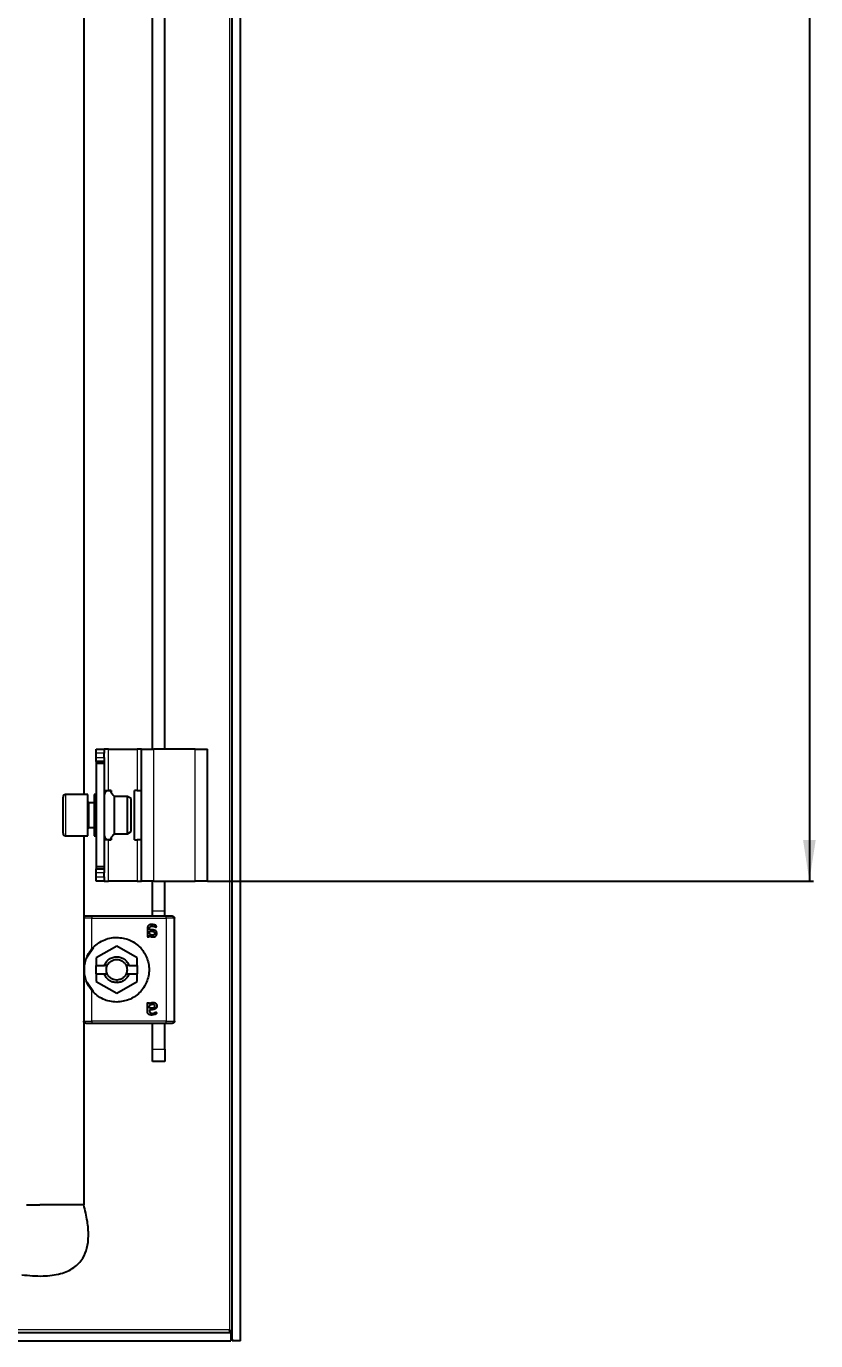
# Model space of a CAD drawing. Header units: millimetres. Extents: x -469 to 1511, y -1228 to 1043.
# Drawn here: x 1319.5 to 1511, y -1100 to -781.1 of the extents above; entities that cross this region are included whole.
import ezdxf

# ---------------------------------------------------------------- set-up
doc = ezdxf.new("R2010")
doc.units = ezdxf.units.MM
doc.layers.add('FORMAT', color=7, linetype='Continuous')
doc.styles.add('SLDTEXTSTYLE0', font='TXT', dxfattribs={"width": 0.75})
doc.dimstyles.new('SLDDIMSTYLE0', dxfattribs={"dimtxt": 20, "dimasz": 10, "dimexe": 0, "dimexo": 0.0625, "dimgap": 5, "dimtad": 2, "dimdec": 1, "dimrnd": 1e-09, "dimzin": 12, "dimdsep": 46, "dimtxsty": 'SLDTEXTSTYLE0', "dimsah": 1, "dimcen": 0.09, "dimadec": 0, "dimazin": 3, "dimtfac": 1, "dimtofl": 0, "dimtmove": 0, "dimatfit": 3, "dimfxl": 0, "dimfrac": 2, "dimtolj": 1, "dimtzin": 12, "dimarcsym": 0})

# ---------------------------------------------------------------- blocks, each defined once
blk = doc.blocks.new('_D_5')
at = {"layer": 'FORMAT'}
for p, q in [((1363.44, 743.52), (1510.44, 743.52)), ((1509.44, 743.52), (1509.44, -988.48)), ((1363.44, -988.48), (1510.44, -988.48))]:
    blk.add_line(p, q, dxfattribs=at)
for points in [[(1509.44, 743.52), (1507.9, 733.52), (1510.98, 733.52)], [(1509.44, -988.48), (1510.98, -978.48), (1507.9, -978.48)]]:
    blk.add_solid(points, dxfattribs=at)
at = {"layer": 'FORMAT', "insert": (1483.66, -152.03), "char_height": 20, "attachment_point": 1, "rotation": 90, "style": 'SLDTEXTSTYLE0'}
blk.add_mtext('1732', dxfattribs=at)

msp = doc.modelspace()

# ---------------------------------------------------------------- linework, layer by layer
at = {"color": 7, "linetype": 'Continuous', "lineweight": 25}
for p, q in [((1369.43, -1099.98), (1369.43, 855.02)), ((1371.43, -1099.98), (1371.43, 855.02)), ((1333.43, -447.65), (1333.43, -967.48)), ((1350.13, -956.48), (1350.13, -447.98)), ((1353.13, -956.48), (1353.13, -447.98)), ((1336.43, -956.48), (1338.43, -956.48)), ((1336.43, -957.48), (1336.43, -956.48)), ((1338.43, -956.48), (1338.43, -957.48)), ((1339.43, -956.48), (1338.43, -956.48)), ((1339.43, -956.48), (1346.43, -956.48)), ((1347.43, -956.48), (1346.43, -956.48)), ((1347.43, -956.48), (1350.43, -956.48)), ((1347.43, -988.48), (1347.43, -956.48)), ((1360.43, -956.48), (1350.43, -956.48)), ((1360.43, -956.48), (1363.43, -956.48)), ((1363.43, -988.48), (1363.43, -956.48)), ((1336.43, -958.48), (1336.43, -957.48)), ((1336.43, -959.48), (1336.43, -958.48)), ((1338.43, -959.48), (1336.43, -959.48)), ((1336.43, -959.48), (1336.43, -959.98)), ((1338.43, -958.48), (1338.43, -957.48)), ((1338.43, -958.48), (1338.43, -959.48)), ((1338.43, -959.48), (1338.43, -959.98)), ((1338.43, -959.98), (1336.43, -959.98)), ((1336.43, -959.98), (1336.43, -984.98)), ((1338.43, -959.98), (1338.43, -984.98)), ((1328.43, -974.73), (1328.43, -968.08)), ((1334.43, -967.48), (1329.03, -967.48)), ((1334.43, -975.04), (1334.43, -967.48)), ((1336.43, -967.48), (1335.93, -967.48)), ((1335.93, -967.48), (1335.93, -968.69)), ((1335.93, -968.69), (1335.93, -977.48)), ((1338.43, -966.48), (1339.43, -966.48)), ((1340.13, -966.48), (1339.43, -966.48)), ((1340.13, -966.48), (1340.13, -966.93)), ((1344.07, -967.98), (1340.93, -967.98)), ((1340.93, -976.98), (1340.93, -967.98)), ((1344.93, -968.48), (1344.07, -967.98)), ((1344.07, -976.98), (1344.07, -967.98)), ((1344.93, -976.48), (1344.93, -968.48)), ((1345.73, -978.48), (1345.73, -966.48)), ((1346.43, -966.48), (1345.73, -966.48)), ((1346.43, -966.48), (1347.43, -966.48)), ((1335.93, -969.48), (1334.68, -969.48)), ((1328.43, -976.88), (1328.43, -974.73)), ((1334.43, -977.48), (1334.43, -975.04)), ((1334.68, -975.48), (1335.93, -975.48)), ((1329.03, -977.48), (1334.43, -977.48)), ((1333.43, -977.48), (1333.43, -997.3)), ((1335.93, -977.48), (1336.43, -977.48)), ((1339.43, -978.48), (1338.43, -978.48)), ((1339.43, -978.48), (1340.13, -978.48)), ((1340.13, -978.03), (1340.13, -978.48)), ((1340.93, -976.98), (1344.07, -976.98)), ((1344.07, -976.98), (1344.93, -976.48)), ((1345.73, -978.48), (1346.43, -978.48)), ((1347.43, -978.48), (1346.43, -978.48)), ((1338.43, -984.98), (1336.43, -984.98)), ((1336.43, -984.98), (1336.43, -985.48)), ((1338.43, -984.98), (1338.43, -985.48)), ((1336.43, -986.48), (1336.43, -985.48)), ((1336.43, -985.48), (1338.43, -985.48)), ((1336.43, -987.48), (1336.43, -986.48)), ((1336.43, -988.48), (1336.43, -987.48)), ((1338.43, -988.48), (1336.43, -988.48)), ((1338.43, -985.48), (1338.43, -986.48)), ((1338.43, -987.48), (1338.43, -986.48)), ((1338.43, -987.48), (1338.43, -988.48)), ((1338.43, -988.48), (1339.43, -988.48)), ((1346.43, -988.48), (1339.43, -988.48)), ((1346.43, -988.48), (1347.43, -988.48)), ((1350.43, -988.48), (1347.43, -988.48)), ((1350.13, -995.78), (1350.13, -988.48)), ((1350.43, -988.48), (1360.43, -988.48)), ((1353.13, -995.78), (1353.13, -988.48)), ((1363.43, -988.48), (1360.43, -988.48)), ((1333.43, -997.48), (1333.43, -1022.48)), ((1353.43, -996.98), (1335.43, -996.98)), ((1350.13, -997.03), (1350.13, -995.78)), ((1353.13, -997.03), (1353.13, -995.78)), ((1354.03, -996.98), (1353.78, -996.98)), ((1355.43, -1022.48), (1355.43, -997.48)), ((1348.87, -1000.02), (1348.87, -1001.89)), ((1349.4, -1000.27), (1349.4, -1000.05)), ((1349.78, -1000.27), (1349.4, -1000.27)), ((1349.4, -1000.63), (1349.83, -1000.63)), ((1349.4, -1001.21), (1349.4, -1000.63)), ((1341.43, -1004.26), (1336.48, -1007.12)), ((1346.38, -1007.12), (1341.43, -1004.26)), ((1349.33, -1001.89), (1349.33, -1001.61)), ((1349.73, -1001.91), (1349.33, -1001.61)), ((1334.26, -1006.85), (1335.77, -1004.6)), ((1336.48, -1007.12), (1336.48, -1008.98)), ((1346.38, -1008.98), (1346.38, -1007.12)), ((1336.48, -1010.98), (1336.48, -1008.98)), ((1336.48, -1008.98), (1338.44, -1008.98)), ((1339.14, -1008.98), (1338.44, -1008.98)), ((1344.42, -1008.98), (1343.72, -1008.98)), ((1344.42, -1008.98), (1346.38, -1008.98)), ((1346.38, -1008.98), (1346.38, -1010.98)), ((1335.77, -1015.36), (1334.26, -1013.1)), ((1336.48, -1010.98), (1336.48, -1012.84)), ((1336.48, -1010.98), (1338.44, -1010.98)), ((1336.48, -1012.84), (1341.43, -1015.69)), ((1338.44, -1010.98), (1339.14, -1010.98)), ((1341.43, -1015.69), (1346.38, -1012.84)), ((1343.72, -1010.98), (1344.42, -1010.98)), ((1344.42, -1010.98), (1346.38, -1010.98)), ((1346.38, -1012.84), (1346.38, -1010.98)), ((1348.87, -1019.94), (1348.87, -1018.07)), ((1349.33, -1018.07), (1349.33, -1018.35)), ((1349.4, -1019.33), (1349.4, -1018.74)), ((1349.83, -1019.33), (1349.4, -1019.33)), ((1349.78, -1019.68), (1349.4, -1019.68)), ((1349.4, -1019.68), (1349.4, -1019.9)), ((1333.43, -1022.65), (1333.43, -1066.98)), ((1335.43, -1022.98), (1353.43, -1022.98)), ((1350.13, -1029.28), (1350.13, -1022.98)), ((1353.13, -1029.28), (1353.13, -1022.98)), ((1353.78, -1022.98), (1354.03, -1022.98)), ((1350.13, -1032.28), (1350.13, -1029.28)), ((1353.13, -1029.28), (1353.13, -1032.28)), ((1353.13, -1032.28), (1350.13, -1032.28)), ((1322.86, -1066.98), (1322.8, -1066.98)), ((1330, -1066.98), (1322.86, -1066.98)), ((1330.15, -1066.98), (1330, -1066.98)), ((1332.45, -1066.98), (1330.15, -1066.98)), ((1333.43, -1066.98), (1332.45, -1066.98)), ((779.73, -1097.98), (1369.13, -1097.98)), ((779.73, -1099.98), (1369.13, -1099.98)), ((1368.83, -1097.38), (1369.03, -1097.98)), ((1369.13, -1097.98), (1369.13, -1099.98)), ((1371.43, -1099.98), (1369.43, -1099.98))]:
    msp.add_line(p, q, dxfattribs=at)
at = {"color": 8, "linetype": 'Continuous', "lineweight": 18}
for p, q in [((1368.83, 852.42), (1368.83, -1097.38)), ((1339.43, -966.48), (1339.43, -956.48)), ((1346.43, -956.48), (1346.43, -966.48)), ((1350.43, -988.48), (1350.43, -956.48)), ((1360.43, -988.48), (1360.43, -956.48)), ((1338.43, -957.48), (1336.43, -957.48)), ((1336.43, -958.48), (1338.43, -958.48)), ((1329.03, -967.48), (1329.03, -975.04)), ((1334.68, -969.48), (1334.68, -975.48)), ((1329.03, -975.04), (1329.03, -977.48)), ((1339.43, -988.48), (1339.43, -978.48)), ((1346.43, -978.48), (1346.43, -988.48)), ((1338.43, -986.48), (1336.43, -986.48)), ((1336.43, -987.48), (1338.43, -987.48)), ((1335.43, -1004.92), (1335.43, -997.48)), ((1335.43, -997.48), (1353.43, -997.48)), ((1353.13, -995.78), (1350.13, -995.78)), ((1353.43, -997.48), (1353.43, -1022.48)), ((1341.43, -1012.48), (1341.43, -1013.13)), ((1335.43, -1022.48), (1335.43, -1015.04)), ((1353.43, -1022.48), (1335.43, -1022.48)), ((1350.13, -1029.28), (1353.13, -1029.28)), ((1368.83, -1097.38), (1273.4, -1097.38))]:
    msp.add_line(p, q, dxfattribs=at)
at = {"color": 7, "linetype": 'Continuous', "lineweight": 25}
for centre, radius, start, end in [((1329.03, -968.08), 0.6, 90, 180), ((1334.68, -969.23), 0.25, 180, 270), ((1334.68, -975.73), 0.25, 90, 180), ((1329.03, -976.88), 0.6, 180, 270)]:
    msp.add_arc(centre, radius, start, end, dxfattribs=at)
for points, knots in [([(1340.93, -967.98), (1340.76, -967.83), (1340.41, -967.52), (1340.21, -966.95), (1339.85, -966.65), (1339.51, -966.52), (1339.15, -966.55), (1338.81, -966.74), (1338.56, -967.1), (1338.47, -967.4), (1338.43, -967.55)], [0, 0, 0, 0, 0.185676, 0.371025, 0.466937, 0.562172, 0.656347, 0.751553, 0.873842, 1, 1, 1, 1]), ([(1338.43, -977.41), (1338.47, -977.56), (1338.56, -977.86), (1338.81, -978.22), (1339.15, -978.41), (1339.51, -978.44), (1339.85, -978.31), (1340.21, -978.01), (1340.41, -977.44), (1340.76, -977.13), (1340.93, -976.98)], [0, 0, 0, 0, 0.126158, 0.248447, 0.343653, 0.437828, 0.533063, 0.628975, 0.814324, 1, 1, 1, 1]), ([(1349.99, -998.98), (1349.84, -998.99), (1349.61, -999), (1349.33, -999.09), (1349.15, -999.21), (1349.01, -999.38), (1348.89, -999.65), (1348.88, -999.87), (1348.87, -1000.02)], [0, 0, 0, 0, 0.2500888, 0.3824952, 0.5002586, 0.6221632, 0.7501335, 1, 1, 1, 1]), ([(1349.4, -1000.05), (1349.41, -999.97), (1349.41, -999.83), (1349.47, -999.66), (1349.55, -999.55), (1349.65, -999.47), (1349.78, -999.42), (1349.91, -999.39), (1350, -999.39), (1350.04, -999.39)], [0, 0, 0, 0, 0.250023, 0.382539, 0.499802, 0.620838, 0.749652, 0.874777, 1, 1, 1, 1]), ([(1350.12, -1001.63), (1350.05, -1001.62), (1349.91, -1001.61), (1349.65, -1001.47), (1349.5, -1001.32), (1349.4, -1001.21)], [0, 0, 0, 0, 0.249939, 0.499864, 1, 1, 1, 1]), ([(1351.17, -1001.19), (1351.16, -1001.12), (1351.15, -1000.96), (1351.06, -1000.74), (1350.9, -1000.56), (1350.64, -1000.4), (1350.25, -1000.29), (1349.94, -1000.28), (1349.78, -1000.27)], [0, 0, 0, 0, 0.1250486, 0.2498861, 0.3708558, 0.4998199, 0.7496086, 1, 1, 1, 1]), ([(1349.83, -1000.63), (1349.93, -1000.63), (1350.11, -1000.64), (1350.34, -1000.7), (1350.48, -1000.79), (1350.58, -1000.89), (1350.63, -1001.02), (1350.64, -1001.11), (1350.64, -1001.16)], [0, 0, 0, 0, 0.279652, 0.500248, 0.629485, 0.750186, 0.875763, 1, 1, 1, 1]), ([(1351.05, -999.48), (1351.05, -999.42), (1351.05, -999.34), (1350.98, -999.25), (1350.85, -999.16), (1350.52, -999.03), (1350.2, -999), (1349.99, -998.98)], [0, 0, 0, 0, 0.124693, 0.187182, 0.249773, 0.500039, 1, 1, 1, 1]), ([(1350.04, -999.39), (1350.2, -999.41), (1350.44, -999.44), (1350.7, -999.56), (1350.82, -999.63), (1350.89, -999.67), (1350.93, -999.68), (1350.95, -999.68)], [0, 0, 0, 0, 0.4987, 0.749508, 0.874949, 0.946783, 1, 1, 1, 1]), ([(1350.64, -1001.16), (1350.63, -1001.22), (1350.62, -1001.32), (1350.56, -1001.44), (1350.5, -1001.51), (1350.41, -1001.57), (1350.32, -1001.6), (1350.22, -1001.62), (1350.16, -1001.62), (1350.12, -1001.63)], [0, 0, 0, 0, 0.249168, 0.373635, 0.49939, 0.619394, 0.749656, 0.87477, 1, 1, 1, 1]), ([(1350.21, -1002.04), (1350.33, -1002.03), (1350.51, -1002.02), (1350.74, -1001.93), (1350.89, -1001.84), (1351.02, -1001.71), (1351.14, -1001.5), (1351.16, -1001.32), (1351.17, -1001.19)], [0, 0, 0, 0, 0.25007, 0.379181, 0.500499, 0.62417, 0.750842, 1, 1, 1, 1]), ([(1350.95, -999.68), (1350.96, -999.68), (1350.97, -999.68), (1350.99, -999.67), (1351.01, -999.66), (1351.02, -999.63), (1351.04, -999.59), (1351.05, -999.55), (1351.05, -999.51), (1351.05, -999.49), (1351.05, -999.48)], [0, 0, 0, 0, 0.128825, 0.180169, 0.243397, 0.36986, 0.499864, 0.749649, 0.843476, 1, 1, 1, 1]), ([(1348.87, -1001.89), (1348.87, -1001.9), (1348.88, -1001.92), (1348.89, -1001.93), (1348.92, -1001.96), (1348.99, -1001.98), (1349.06, -1001.98), (1349.1, -1001.98)], [0, 0, 0, 0, 0.124881, 0.183376, 0.250934, 0.500336, 1, 1, 1, 1]), ([(1349.1, -1001.98), (1349.15, -1001.98), (1349.22, -1001.98), (1349.29, -1001.96), (1349.32, -1001.94), (1349.33, -1001.92), (1349.33, -1001.9), (1349.33, -1001.89)], [0, 0, 0, 0, 0.499718, 0.749437, 0.810587, 0.875078, 1, 1, 1, 1]), ([(1349.33, -1001.61), (1349.46, -1001.72), (1349.64, -1001.89), (1349.92, -1002), (1350.08, -1002.03), (1350.17, -1002.04), (1350.21, -1002.04)], [0, 0, 0, 0, 0.499113, 0.749325, 0.874665, 1, 1, 1, 1]), ([(1335.43, -1015.04), (1335.15, -1014.66), (1334.58, -1013.91), (1334.02, -1012.66), (1333.67, -1011.38), (1333.54, -1009.98), (1333.67, -1008.57), (1334.02, -1007.29), (1334.58, -1006.05), (1335.15, -1005.29), (1335.43, -1004.92)], [0, 0, 0, 0, 0.125762, 0.25037, 0.375307, 0.500139, 0.62481, 0.749763, 0.874888, 1, 1, 1, 1]), ([(1348.87, -1018.07), (1348.87, -1018.06), (1348.88, -1018.04), (1348.89, -1018.02), (1348.92, -1018), (1348.99, -1017.98), (1349.06, -1017.98), (1349.1, -1017.98)], [0, 0, 0, 0, 0.124884, 0.186377, 0.250914, 0.500322, 1, 1, 1, 1]), ([(1349.99, -1020.98), (1349.91, -1020.98), (1349.76, -1020.97), (1349.54, -1020.94), (1349.33, -1020.87), (1349.15, -1020.75), (1349.01, -1020.58), (1348.89, -1020.31), (1348.88, -1020.08), (1348.87, -1019.94)], [0, 0, 0, 0, 0.125255, 0.250437, 0.383066, 0.500493, 0.622629, 0.75025, 1, 1, 1, 1]), ([(1349.1, -1017.98), (1349.15, -1017.98), (1349.21, -1017.98), (1349.27, -1018), (1349.3, -1018.01), (1349.32, -1018.02), (1349.33, -1018.04), (1349.33, -1018.06), (1349.33, -1018.07)], [0, 0, 0, 0, 0.499162, 0.644242, 0.749698, 0.813605, 0.875217, 1, 1, 1, 1]), ([(1349.33, -1018.35), (1349.46, -1018.24), (1349.64, -1018.07), (1349.96, -1017.94), (1350.12, -1017.93), (1350.21, -1017.92)], [0, 0, 0, 0, 0.499364, 0.749701, 1, 1, 1, 1]), ([(1349.4, -1018.74), (1349.5, -1018.64), (1349.65, -1018.48), (1349.88, -1018.37), (1350.02, -1018.34), (1350.09, -1018.33), (1350.12, -1018.33)], [0, 0, 0, 0, 0.499765, 0.749504, 0.874771, 1, 1, 1, 1]), ([(1349.4, -1019.9), (1349.4, -1019.95), (1349.41, -1020.04), (1349.43, -1020.17), (1349.47, -1020.3), (1349.55, -1020.41), (1349.65, -1020.49), (1349.82, -1020.56), (1349.95, -1020.56), (1350.04, -1020.57)], [0, 0, 0, 0, 0.125295, 0.250514, 0.383518, 0.50035, 0.621938, 0.750243, 1, 1, 1, 1]), ([(1351.17, -1018.76), (1351.17, -1018.8), (1351.16, -1018.88), (1351.14, -1019.04), (1351.06, -1019.22), (1350.9, -1019.4), (1350.63, -1019.56), (1350.25, -1019.67), (1349.94, -1019.68), (1349.78, -1019.68)], [0, 0, 0, 0, 0.062637, 0.125278, 0.250072, 0.374841, 0.499994, 0.749696, 1, 1, 1, 1]), ([(1350.64, -1018.8), (1350.64, -1018.85), (1350.63, -1018.94), (1350.58, -1019.07), (1350.48, -1019.17), (1350.34, -1019.26), (1350.11, -1019.32), (1349.93, -1019.33), (1349.83, -1019.33)], [0, 0, 0, 0, 0.1244465, 0.2497948, 0.3699999, 0.4997343, 0.7199319, 1, 1, 1, 1]), ([(1350.04, -1020.57), (1350.2, -1020.55), (1350.51, -1020.53), (1350.77, -1020.32), (1350.93, -1020.28), (1350.95, -1020.27)], [0, 0, 0, 0, 0.498852, 0.946609, 1, 1, 1, 1]), ([(1350.12, -1018.33), (1350.19, -1018.34), (1350.29, -1018.34), (1350.41, -1018.39), (1350.49, -1018.45), (1350.56, -1018.52), (1350.61, -1018.61), (1350.63, -1018.7), (1350.64, -1018.77), (1350.64, -1018.8)], [0, 0, 0, 0, 0.2496231, 0.3771401, 0.499734, 0.6227303, 0.7498125, 0.8748762, 1, 1, 1, 1]), ([(1350.21, -1017.92), (1350.33, -1017.93), (1350.51, -1017.94), (1350.74, -1018.02), (1350.89, -1018.12), (1351.02, -1018.25), (1351.14, -1018.46), (1351.16, -1018.64), (1351.17, -1018.76)], [0, 0, 0, 0, 0.25007, 0.379559, 0.500499, 0.624556, 0.750843, 1, 1, 1, 1]), ([(1350.95, -1020.27), (1350.96, -1020.27), (1350.97, -1020.28), (1350.99, -1020.29), (1351.01, -1020.3), (1351.02, -1020.32), (1351.05, -1020.38), (1351.05, -1020.44), (1351.05, -1020.48)], [0, 0, 0, 0, 0.13107, 0.182437, 0.243796, 0.371388, 0.500442, 1, 1, 1, 1]), ([(1351.05, -1020.48), (1351.05, -1020.51), (1351.05, -1020.56), (1351.03, -1020.64), (1350.98, -1020.71), (1350.85, -1020.8), (1350.52, -1020.93), (1350.2, -1020.96), (1349.99, -1020.98)], [0, 0, 0, 0, 0.0626863, 0.1251726, 0.1876279, 0.2501847, 0.5003136, 1, 1, 1, 1]), ([(1318.43, -1083.98), (1320.16, -1084.15), (1323.3, -1084.45), (1327.63, -1083.93), (1331.06, -1082.51), (1333.27, -1080.19), (1334.36, -1077.42), (1334.68, -1074.38), (1334.38, -1070.81), (1333.77, -1068.33), (1333.43, -1066.98)], [0, 0, 0, 0, 0.1767131, 0.3209108, 0.4403077, 0.5483696, 0.6373998, 0.7388783, 0.8585434, 1, 1, 1, 1]), ([(1319.54, -1066.98), (1319.57, -1066.98), (1319.66, -1066.98), (1320.12, -1066.98), (1320.41, -1066.98)], [0, 0, 0, 0, 0.356727, 1, 1, 1, 1]), ([(1369.13, -1097.98), (1369.08, -1097.98), (1369.03, -1097.91), (1368.93, -1097.69), (1368.88, -1097.54), (1368.83, -1097.38)], [0, 0, 0, 0, 0.5, 0.5, 1, 1, 1, 1]), ([(1369.13, -1098.3), (1369.18, -1098.43), (1369.37, -1098.99), (1369.41, -1099.55), (1369.43, -1099.98)], [0, 0, 0, 0, 0.226541, 1, 1, 1, 1])]:
    msp.add_open_spline(points, degree=3, knots=knots, dxfattribs=at)
for points in [[(1333.93, -996.98), (1333.87, -996.99), (1333.74, -997), (1333.57, -997.12), (1333.45, -997.28), (1333.44, -997.41), (1333.43, -997.48)], [(1335.43, -996.98), (1335.24, -996.98), (1334.84, -996.98), (1334.35, -996.98), (1334, -996.98), (1333.95, -996.98), (1333.93, -996.98)], [(1354.93, -996.98), (1354.91, -996.98), (1354.86, -996.98), (1354.52, -996.98), (1354.02, -996.98), (1353.63, -996.98), (1353.43, -996.98)], [(1354.93, -996.98), (1355, -996.99), (1355.13, -997), (1355.29, -997.12), (1355.41, -997.28), (1355.42, -997.41), (1355.43, -997.48)], [(1335.43, -1004.92), (1335.83, -1004.5), (1336.62, -1003.68), (1338.1, -1002.81), (1339.72, -1002.24), (1340.86, -1002.16), (1341.43, -1002.13)], [(1341.43, -1002.13), (1342.46, -1002.25), (1344.51, -1002.48), (1347.13, -1004.3), (1348.87, -1006.89), (1349.49, -1009.98), (1348.87, -1013.06), (1347.13, -1015.66), (1344.51, -1017.48), (1342.46, -1017.71), (1341.43, -1017.83)], [(1338.44, -1008.98), (1338.58, -1008.68), (1338.84, -1008.08), (1339.57, -1007.38), (1340.45, -1006.93), (1341.43, -1006.78), (1342.42, -1006.93), (1343.3, -1007.38), (1344.02, -1008.08), (1344.29, -1008.68), (1344.42, -1008.98)], [(1339.14, -1008.98), (1339.26, -1008.77), (1339.49, -1008.34), (1340.05, -1007.86), (1340.71, -1007.54), (1341.19, -1007.5), (1341.43, -1007.48)], [(1341.43, -1007.48), (1341.67, -1007.5), (1342.16, -1007.54), (1342.82, -1007.86), (1343.38, -1008.34), (1343.61, -1008.77), (1343.72, -1008.98)], [(1339.14, -1010.98), (1339.08, -1010.82), (1338.96, -1010.5), (1338.92, -1009.98), (1338.96, -1009.46), (1339.08, -1009.14), (1339.14, -1008.98)], [(1343.72, -1008.98), (1343.78, -1009.14), (1343.9, -1009.46), (1343.95, -1009.98), (1343.9, -1010.5), (1343.78, -1010.82), (1343.72, -1010.98)], [(1341.43, -1013.13), (1341.1, -1013.1), (1340.45, -1013.04), (1339.57, -1012.57), (1338.84, -1011.88), (1338.58, -1011.28), (1338.44, -1010.98)], [(1341.43, -1012.48), (1341.19, -1012.46), (1340.71, -1012.42), (1340.05, -1012.1), (1339.49, -1011.62), (1339.26, -1011.19), (1339.14, -1010.98)], [(1344.42, -1010.98), (1344.29, -1011.28), (1344.02, -1011.88), (1343.3, -1012.57), (1342.42, -1013.04), (1341.76, -1013.1), (1341.43, -1013.13)], [(1343.72, -1010.98), (1343.61, -1011.19), (1343.38, -1011.62), (1342.82, -1012.1), (1342.16, -1012.42), (1341.67, -1012.46), (1341.43, -1012.48)], [(1341.43, -1017.83), (1340.86, -1017.79), (1339.72, -1017.72), (1338.1, -1017.15), (1336.62, -1016.28), (1335.83, -1015.45), (1335.43, -1015.04)], [(1333.93, -1022.98), (1333.87, -1022.97), (1333.74, -1022.96), (1333.57, -1022.84), (1333.45, -1022.68), (1333.44, -1022.54), (1333.43, -1022.48)], [(1333.93, -1022.98), (1333.95, -1022.98), (1334, -1022.98), (1334.35, -1022.98), (1334.84, -1022.98), (1335.24, -1022.98), (1335.43, -1022.98)], [(1353.43, -1022.98), (1353.63, -1022.98), (1354.02, -1022.98), (1354.52, -1022.98), (1354.86, -1022.98), (1354.91, -1022.98), (1354.93, -1022.98)], [(1355.43, -1022.48), (1355.42, -1022.54), (1355.41, -1022.68), (1355.29, -1022.84), (1355.13, -1022.96), (1355, -1022.97), (1354.93, -1022.98)], [(1320.41, -1066.98), (1320.73, -1066.98), (1321.38, -1066.98), (1322.33, -1066.98), (1322.8, -1066.98)]]:
    msp.add_open_spline(points, degree=3, dxfattribs=at)
at = {"color": 8, "linetype": 'Continuous', "lineweight": 18}
for points in [[(1335.43, -997.48), (1335.17, -997.48), (1334.65, -997.48), (1333.98, -997.48), (1333.52, -997.48), (1333.46, -997.48), (1333.43, -997.48)], [(1335.43, -996.98), (1335.43, -996.99), (1335.43, -997), (1335.43, -997.12), (1335.43, -997.28), (1335.43, -997.41), (1335.43, -997.48)], [(1353.43, -997.48), (1353.43, -997.41), (1353.43, -997.28), (1353.43, -997.12), (1353.43, -997), (1353.43, -996.99), (1353.43, -996.98)], [(1355.43, -997.48), (1355.4, -997.48), (1355.34, -997.48), (1354.88, -997.48), (1354.22, -997.48), (1353.69, -997.48), (1353.43, -997.48)], [(1333.43, -1022.48), (1333.46, -1022.48), (1333.52, -1022.48), (1333.98, -1022.48), (1334.65, -1022.48), (1335.17, -1022.48), (1335.43, -1022.48)], [(1335.43, -1022.48), (1335.43, -1022.54), (1335.43, -1022.68), (1335.43, -1022.84), (1335.43, -1022.96), (1335.43, -1022.97), (1335.43, -1022.98)], [(1353.43, -1022.98), (1353.43, -1022.97), (1353.43, -1022.96), (1353.43, -1022.84), (1353.43, -1022.68), (1353.43, -1022.54), (1353.43, -1022.48)], [(1353.43, -1022.48), (1353.69, -1022.48), (1354.22, -1022.48), (1354.88, -1022.48), (1355.34, -1022.48), (1355.4, -1022.48), (1355.43, -1022.48)]]:
    msp.add_open_spline(points, degree=3, dxfattribs=at)

# ---------------------------------------------------------------- dimensions: what is measured, and where the dimension line sits
at = {"layer": 'FORMAT'}
dim = msp.add_linear_dim(base=(1509.44, -988.48), p1=(1363.43, 743.52), p2=(1363.43, -988.48), angle=90, dimstyle='SLDDIMSTYLE0', dxfattribs=at)
dim.commit()
dim.dimension.update_dxf_attribs({"geometry": '_D_5', "text_midpoint": (1509.44, -122.48), "dimtype": 160})

doc.saveas('drawing.dxf')
